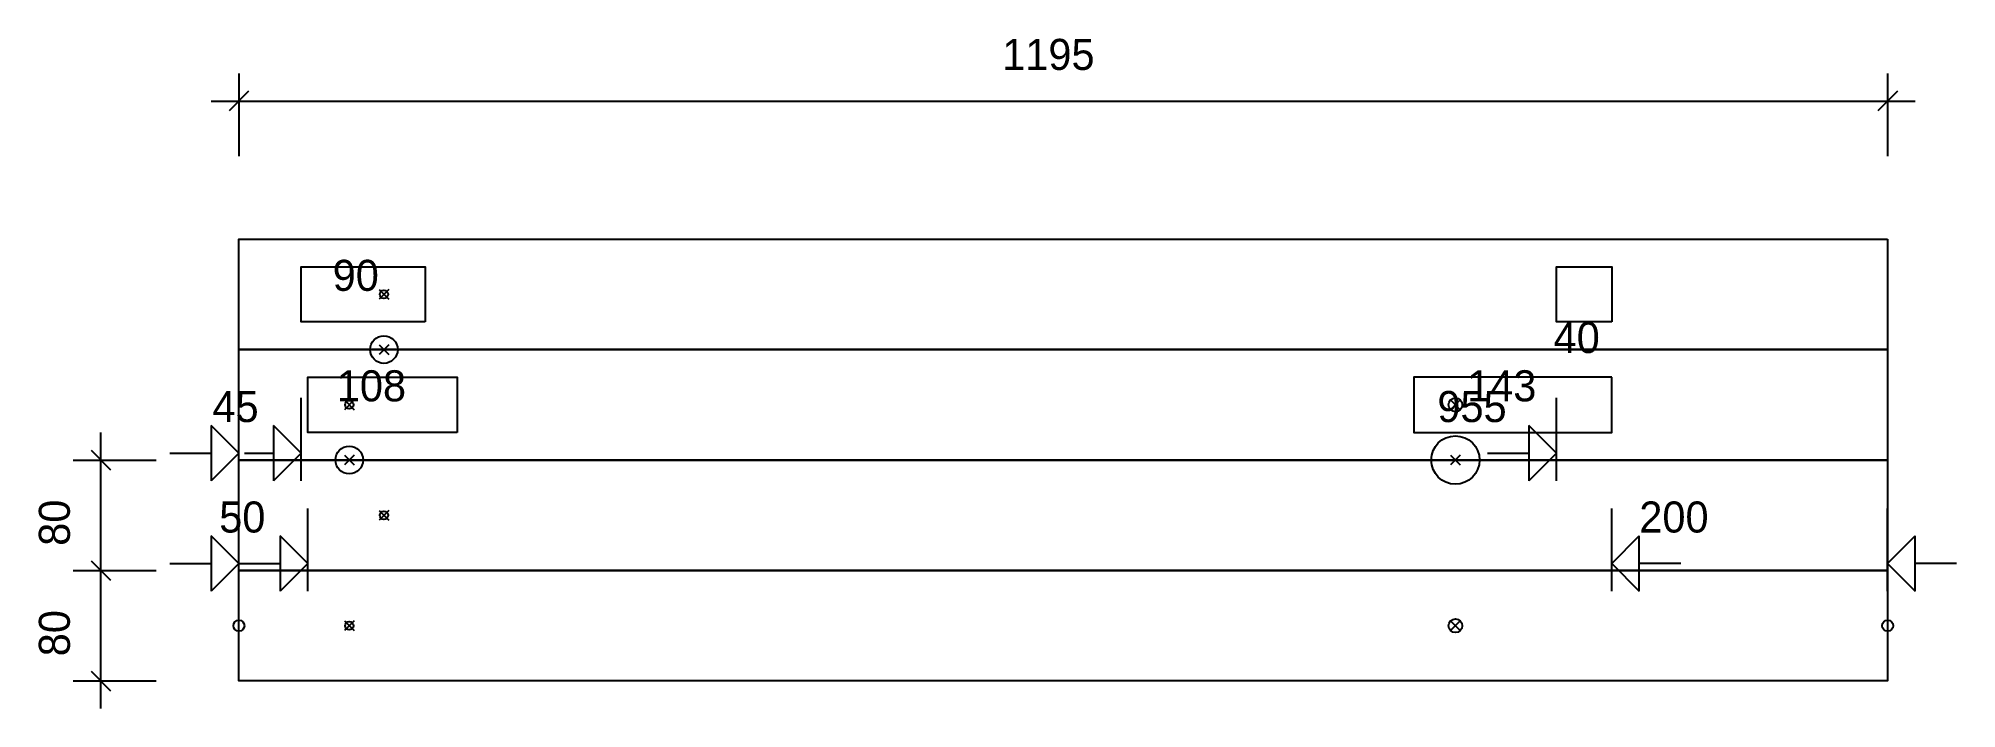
# Model space of a CAD drawing. Header units: millimetres. Extents: x -145 to 1245, y -20 to 465.
import ezdxf
from ezdxf.enums import TextEntityAlignment as Align

# ---------------------------------------------------------------- set-up
doc = ezdxf.new("R2010")
doc.units = ezdxf.units.MM
for name, color, linetype in [('2_StPR', 7, 'CONTINUOUS'), ('CONTOUR', 7, 'CONTINUOUS'), ('CUT_HANDRAIL', 7, 'CONTINUOUS'), ('CUT_VANGTENON', 7, 'CONTINUOUS'), ('DIMLINES', 7, 'CONTINUOUS'), ('DIMLINESTEXT', 7, 'CONTINUOUS'), ('DRILLINGS', 7, 'CONTINUOUS')]:
    doc.layers.add(name, color=color, linetype=linetype)

msp = doc.modelspace()

# ---------------------------------------------------------------- linework, layer by layer
at = {"layer": '2_StPR', "color": 0}
for centre in [(0, 40), (1195.121, 40)]:
    msp.add_circle(centre, 4, dxfattribs=at)
at = {"layer": 'CONTOUR', "color": 0, "linetype": '0'}
for points in [[(1195.121, 320), (1195.121, 240), (0, 240), (0, 320), (1195.121, 320)], [(1195.121, 240), (1195.121, 160), (0, 160), (0, 240), (1195.121, 240)], [(1195.121, 160), (1195.121, 80), (0, 80), (0, 160), (1195.121, 160)], [(1195.121, 80), (1195.121, 0), (0, 0), (0, 80), (1195.121, 80)]]:
    msp.add_lwpolyline(points, dxfattribs=at)
at = {"layer": 'CUT_HANDRAIL', "color": 1, "linetype": '1'}
for points in [[(135.121, 260.001), (90.121, 260.001), (45.121, 260.001), (45.121, 300.001), (135.121, 300.001), (135.121, 260.001)], [(995.121, 260.001), (975.121, 260.001), (955.121, 260.001), (955.121, 300.001), (995.121, 300.001), (995.121, 260.001)], [(158.332, 180), (104.166, 180), (50, 180), (50, 220), (158.332, 220), (158.332, 180)]]:
    msp.add_lwpolyline(points, dxfattribs=at)
at = {"layer": 'CUT_VANGTENON', "color": 1, "linetype": '1'}
msp.add_lwpolyline([(995.121, 220), (923.454, 220), (851.787, 220), (851.787, 180), (995.121, 180), (995.121, 220)], dxfattribs=at)
at = {"layer": 'DIMLINES', "color": 0}
for p, q in [((0, 440), (0, 380)), ((1195.121, 440), (1195.121, 380)), ((-20, 420), (1215.121, 420)), ((7.071, 427.071), (-7.071, 412.929)), ((1202.192, 427.071), (1188.05, 412.929)), ((0, 145), (0, 205)), ((45.121, 145), (45.121, 205)), ((955.121, 145), (955.121, 205)), ((0, 165), (-20, 185)), ((-20, 185), (-20, 145)), ((45.121, 165), (25.121, 185)), ((25.121, 185), (25.121, 145)), ((955.121, 165), (935.121, 185)), ((935.121, 185), (935.121, 145)), ((-107.071, 167.071), (-92.929, 152.929)), ((-100, 60), (-100, 180)), ((-120, 160), (-60, 160)), ((-50, 165), (-20, 165)), ((0, 165), (-20, 145)), ((4, 165), (25.121, 165)), ((45.121, 165), (25.121, 145)), ((905.121, 165), (935.121, 165)), ((955.121, 165), (935.121, 145)), ((0, 65), (0, 125)), ((50, 65), (50, 125)), ((995.121, 65), (995.121, 125)), ((1195.121, 65), (1195.121, 125)), ((-100, -20), (-100, 100)), ((0, 85), (-20, 105)), ((-20, 105), (-20, 65)), ((50, 85), (30, 105)), ((30, 105), (30, 65)), ((995.121, 85), (1015.121, 105)), ((1015.121, 65), (1015.121, 105)), ((1195.121, 85), (1215.121, 105)), ((1215.121, 65), (1215.121, 105)), ((-107.071, 87.071), (-92.929, 72.929)), ((-107.071, 87.071), (-92.929, 72.929)), ((-50, 85), (-20, 85)), ((0, 85), (-20, 65)), ((0, 85), (30, 85)), ((50, 85), (30, 65)), ((995.121, 85), (1015.121, 65)), ((1045.121, 85), (1015.121, 85)), ((1195.121, 85), (1215.121, 65)), ((1245.121, 85), (1215.121, 85)), ((-120, 80), (-60, 80)), ((-120, 80), (-60, 80)), ((-120, 0), (-60, 0)), ((-107.071, 7.071), (-92.929, -7.071))]:
    msp.add_line(p, q, dxfattribs=at)
at = {"layer": 'DRILLINGS', "color": 3}
for p, q in [((108.656, 283.537), (101.585, 276.466)), ((101.586, 283.537), (108.655, 276.466)), ((108.656, 243.536), (101.585, 236.464)), ((101.586, 243.536), (108.655, 236.464)), ((83.536, 203.536), (76.464, 196.464)), ((76.466, 203.536), (83.534, 196.464)), ((885.323, 203.536), (878.252, 196.464)), ((878.253, 203.536), (885.322, 196.464)), ((83.536, 163.536), (76.464, 156.464)), ((76.466, 163.536), (83.534, 156.464)), ((885.323, 163.536), (878.252, 156.464)), ((878.253, 163.536), (885.322, 156.464)), ((108.656, 123.534), (101.585, 116.463)), ((101.586, 123.534), (108.655, 116.463)), ((83.536, 43.536), (76.464, 36.464)), ((76.466, 43.536), (83.534, 36.464)), ((885.323, 43.536), (878.252, 36.464)), ((878.253, 43.536), (885.322, 36.464))]:
    msp.add_line(p, q, dxfattribs=at)
for centre, radius in [((105.121, 280.001), 3), ((105.121, 240), 10), ((80, 200), 3), ((881.787, 200), 5), ((80, 160), 10), ((881.787, 160), 17.5), ((105.121, 119.999), 3), ((80, 40), 3), ((881.787, 40), 5)]:
    msp.add_circle(centre, radius, dxfattribs=at)

# ---------------------------------------------------------------- texts
at = {"layer": 'DIMLINESTEXT'}
for s, p in [('1195', (553.313, 465)), ('90', (67.997, 305.001)), ('40', (952.997, 260.001)), ('108', (70.98, 225)), ('143', (890.268, 225)), ('45', (-19.127, 210)), ('955', (868.749, 210)), ('50', (-14.248, 130)), ('200', (1015.121, 130))]:
    msp.add_text(s, height=22.5, dxfattribs=at).set_placement(p, align=Align.TOP_LEFT)
for p in [(-145, 97.876), (-145, 17.876)]:
    msp.add_text('80', height=22.5, rotation=90, dxfattribs=at).set_placement(p, align=Align.TOP_LEFT)

doc.saveas('drawing.dxf')
